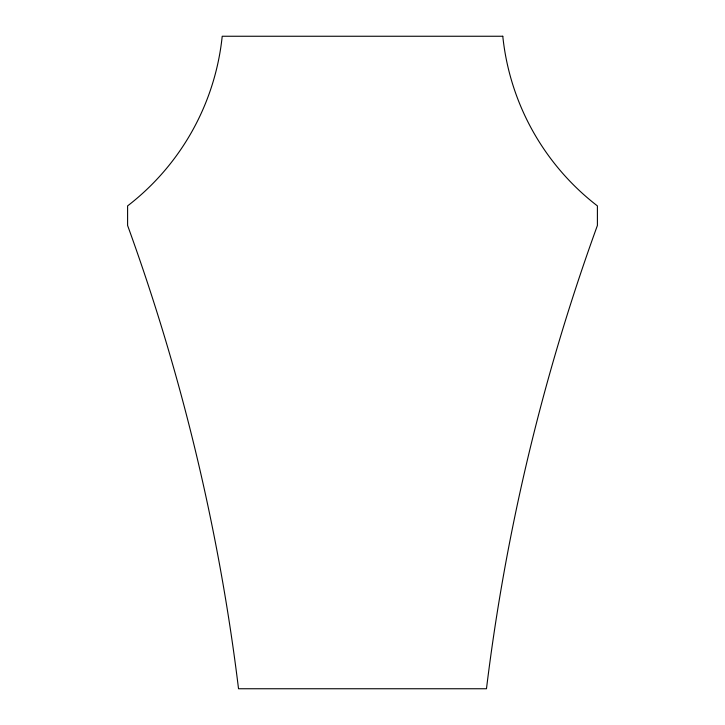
<?xml version="1.0" encoding="UTF-8"?>
<svg xmlns="http://www.w3.org/2000/svg" width="725" height="725" viewBox="0 0 725 725"><rect width="100%" height="100%" fill="white"/><g stroke="black" fill="none" stroke-linecap="round" stroke-linejoin="round"><path stroke-width="1.09" d="M502.787 36.25L222.212 36.25A246.219 246.219 0 0 1 127.6 205.9L127.6 225.475A2106.696 2106.696 0 0 1 238.525 688.75L486.475 688.75A2106.696 2106.696 0 0 1 597.4 225.475L597.4 205.9A246.219 246.219 0 0 1 502.787 36.25"/></g></svg>
